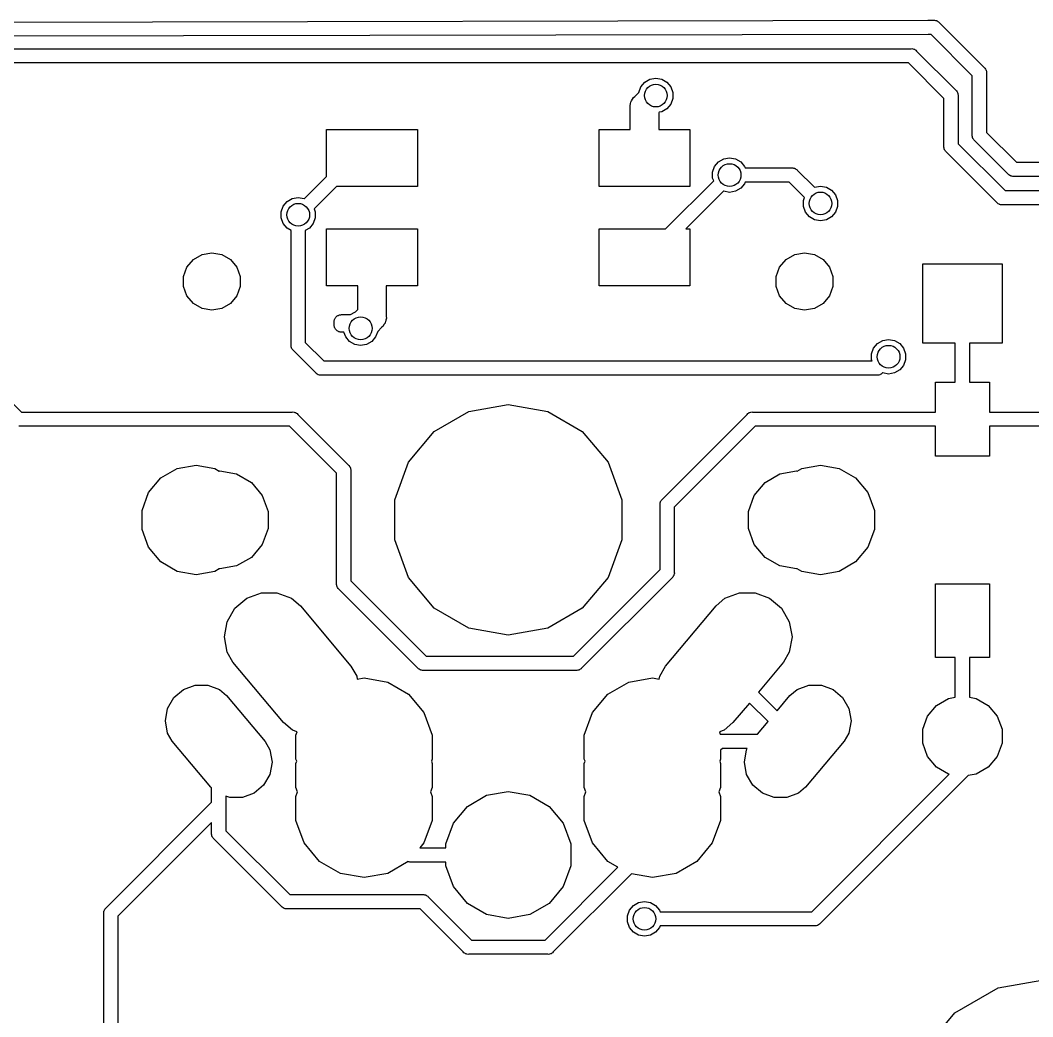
# Model space of a CAD drawing. Extents: x 61 to 194, y -153 to -61.
# Drawn here: x 137.4 to 155.24, y -81.13 to -63.57 of the extents above; entities that cross this region are included whole.
import ezdxf

# ---------------------------------------------------------------- set-up
doc = ezdxf.new("R2010")
doc.units = 0
doc.header["$MEASUREMENT"] = 0
doc.layers.add('BLACK', color=7, linetype='CONTINUOUS')

msp = doc.modelspace()

# ---------------------------------------------------------------- linework, layer by layer
at = {"layer": 'BLACK', "linetype": 'CONTINUOUS'}
for p, q in [((136.083, -63.6067), (153.389, -63.575)), ((153.389, -63.575), (153.389, -63.575)), ((153.389, -63.575), (153.4, -63.575)), ((153.4, -63.575), (153.411, -63.575)), ((153.411, -63.575), (153.411, -63.575)), ((153.411, -63.575), (153.495, -63.575)), ((153.495, -63.575), (153.511, -63.5736)), ((153.511, -63.5736), (153.527, -63.5778)), ((153.527, -63.5778), (153.543, -63.5807)), ((153.543, -63.5807), (153.548, -63.5835)), ((153.548, -63.5835), (153.554, -63.585)), ((153.554, -63.585), (153.567, -63.5945)), ((153.567, -63.5945), (153.582, -63.6028)), ((153.582, -63.6028), (153.592, -63.6155)), ((153.592, -63.6155), (154.385, -64.4078)), ((153.4, -63.825), (136.037, -63.8568)), ((153.448, -63.825), (153.4, -63.825)), ((154.175, -64.5518), (153.448, -63.825)), ((135.852, -64.075), (153.095, -64.075)), ((153.095, -64.075), (153.111, -64.0736)), ((153.111, -64.0736), (153.127, -64.0778)), ((153.127, -64.0778), (153.143, -64.0807)), ((153.143, -64.0807), (153.148, -64.0835)), ((153.148, -64.0835), (153.154, -64.085)), ((153.154, -64.085), (153.167, -64.0945)), ((153.167, -64.0945), (153.182, -64.1028)), ((153.182, -64.1028), (153.192, -64.1155)), ((153.192, -64.1155), (153.885, -64.8078)), ((153.048, -64.325), (135.805, -64.325)), ((153.675, -64.9518), (153.048, -64.325)), ((154.175, -65.5945), (154.175, -64.5518)), ((154.385, -64.4078), (154.397, -64.4184)), ((154.397, -64.4184), (154.406, -64.4328)), ((154.406, -64.4328), (154.415, -64.4464)), ((154.415, -64.4464), (154.416, -64.4518)), ((154.416, -64.4518), (154.419, -64.4566)), ((154.419, -64.4566), (154.422, -64.4729)), ((154.422, -64.4729), (154.426, -64.4889)), ((154.426, -64.4889), (154.425, -64.5054)), ((154.425, -64.5054), (154.425, -65.5482)), ((148.336, -64.7477), (148.404, -64.6666)), ((148.404, -64.6666), (148.496, -64.6137)), ((148.496, -64.6137), (148.6, -64.5954)), ((148.6, -64.5954), (148.704, -64.6137)), ((148.704, -64.6137), (148.796, -64.6666)), ((148.796, -64.6666), (148.864, -64.7477)), ((148.206, -64.9368), (148.231, -64.9155)), ((148.231, -64.9155), (148.3, -64.8461)), ((148.3, -64.8461), (148.336, -64.7477)), ((148.864, -64.7477), (148.9, -64.8471)), ((148.9, -64.8471), (148.9, -64.9529)), ((153.885, -64.8078), (153.897, -64.8184)), ((153.897, -64.8184), (153.906, -64.8328)), ((153.906, -64.8328), (153.915, -64.8464)), ((153.915, -64.8464), (153.916, -64.8518)), ((153.916, -64.8518), (153.919, -64.8566)), ((153.919, -64.8566), (153.922, -64.8729)), ((153.922, -64.8729), (153.926, -64.8889)), ((153.926, -64.8889), (153.925, -64.9054)), ((153.925, -64.9054), (153.925, -65.7482)), ((148.147, -65.0779), (148.156, -65.0458)), ((148.15, -65.1109), (148.147, -65.0779)), ((148.156, -65.0458), (148.161, -65.0132)), ((148.161, -65.0132), (148.167, -65.0035)), ((148.167, -65.0035), (148.17, -64.9927)), ((148.17, -64.9927), (148.189, -64.9655)), ((148.189, -64.9655), (148.206, -64.9368)), ((148.864, -65.0523), (148.796, -65.1334)), ((148.9, -64.9529), (148.864, -65.0523)), ((153.675, -65.7945), (153.675, -64.9518)), ((148.15, -65.5), (148.15, -65.1109)), ((148.659, -65.1942), (148.65, -65.2036)), ((148.65, -65.2036), (148.65, -65.5)), ((148.704, -65.1863), (148.659, -65.1942)), ((148.796, -65.1334), (148.704, -65.1863)), ((142.8, -66.3232), (142.8, -65.5)), ((142.8, -65.5), (144.4, -65.5)), ((144.4, -65.5), (144.4, -66.5)), ((147.6, -66.5), (147.6, -65.5)), ((147.6, -65.5), (148.15, -65.5)), ((148.65, -65.5), (149.2, -65.5)), ((149.2, -65.5), (149.2, -66.5)), ((154.174, -65.6111), (154.175, -65.5945)), ((154.178, -65.6271), (154.174, -65.6111)), ((154.181, -65.6434), (154.178, -65.6271)), ((154.425, -65.5482), (154.952, -66.075)), ((153.674, -65.8111), (153.675, -65.7945)), ((153.678, -65.8271), (153.674, -65.8111)), ((153.925, -65.7482), (154.752, -66.575)), ((154.184, -65.6482), (154.181, -65.6434)), ((154.185, -65.6536), (154.184, -65.6482)), ((154.194, -65.6672), (154.185, -65.6536)), ((154.203, -65.6816), (154.194, -65.6672)), ((154.215, -65.6922), (154.203, -65.6816)), ((154.808, -66.2845), (154.215, -65.6922)), ((153.681, -65.8434), (153.678, -65.8271)), ((153.684, -65.8482), (153.681, -65.8434)), ((153.685, -65.8536), (153.684, -65.8482)), ((153.694, -65.8672), (153.685, -65.8536)), ((153.703, -65.8816), (153.694, -65.8672)), ((153.715, -65.8922), (153.703, -65.8816)), ((154.608, -66.7845), (153.715, -65.8922)), ((149.6, -66.2471), (149.636, -66.1477)), ((149.636, -66.1477), (149.704, -66.0666)), ((149.704, -66.0666), (149.796, -66.0137)), ((149.796, -66.0137), (149.9, -65.9954)), ((149.9, -65.9954), (150.004, -66.0137)), ((150.004, -66.0137), (150.096, -66.0666)), ((150.096, -66.0666), (150.164, -66.1477)), ((150.164, -66.1477), (150.174, -66.175)), ((154.952, -66.075), (169.395, -66.075)), ((142.408, -66.7157), (142.8, -66.3232)), ((149.6, -66.3529), (149.6, -66.2471)), ((150.174, -66.175), (150.995, -66.175)), ((150.995, -66.175), (151.011, -66.1736)), ((151.011, -66.1736), (151.027, -66.1778)), ((151.027, -66.1778), (151.043, -66.1807)), ((151.043, -66.1807), (151.048, -66.1835)), ((151.048, -66.1835), (151.054, -66.185)), ((151.054, -66.185), (151.067, -66.1945)), ((151.067, -66.1945), (151.082, -66.2028)), ((151.082, -66.2028), (151.092, -66.2155)), ((151.092, -66.2155), (151.392, -66.5157)), ((154.818, -66.2972), (154.808, -66.2845)), ((154.833, -66.3055), (154.818, -66.2972)), ((154.846, -66.315), (154.833, -66.3055)), ((154.852, -66.3165), (154.846, -66.315)), ((154.857, -66.3193), (154.852, -66.3165)), ((154.873, -66.3222), (154.857, -66.3193)), ((154.889, -66.3264), (154.873, -66.3222)), ((154.905, -66.325), (154.889, -66.3264)), ((169.348, -66.325), (154.905, -66.325)), ((142.977, -66.5), (142.581, -66.8955)), ((144.4, -66.5), (142.977, -66.5)), ((149.2, -66.5), (147.6, -66.5)), ((148.773, -67.25), (149.619, -66.4045)), ((149.619, -66.4045), (149.6, -66.3529)), ((150.164, -66.4523), (150.096, -66.5334)), ((150.174, -66.425), (150.164, -66.4523)), ((150.948, -66.425), (150.174, -66.425)), ((151.219, -66.6955), (150.948, -66.425)), ((151.392, -66.5157), (151.396, -66.5137)), ((151.396, -66.5137), (151.5, -66.4954)), ((151.5, -66.4954), (151.604, -66.5137)), ((151.604, -66.5137), (151.696, -66.5666)), ((142.196, -66.7137), (142.3, -66.6954)), ((142.3, -66.6954), (142.404, -66.7137)), ((149.792, -66.5843), (149.127, -67.25)), ((149.796, -66.5863), (149.792, -66.5843)), ((149.9, -66.6046), (149.796, -66.5863)), ((150.004, -66.5863), (149.9, -66.6046)), ((150.096, -66.5334), (150.004, -66.5863)), ((151.2, -66.7471), (151.219, -66.6955)), ((151.696, -66.5666), (151.764, -66.6477)), ((151.764, -66.6477), (151.8, -66.7471)), ((154.752, -66.575), (169.195, -66.575)), ((142, -66.9471), (142.036, -66.8477)), ((142.036, -66.8477), (142.104, -66.7666)), ((142.104, -66.7666), (142.196, -66.7137)), ((142.404, -66.7137), (142.408, -66.7157)), ((151.2, -66.8529), (151.2, -66.7471)), ((151.236, -66.9523), (151.2, -66.8529)), ((151.8, -66.8529), (151.764, -66.9523)), ((151.8, -66.7471), (151.8, -66.8529)), ((154.618, -66.7972), (154.608, -66.7845)), ((154.633, -66.8055), (154.618, -66.7972)), ((154.646, -66.815), (154.633, -66.8055)), ((154.652, -66.8165), (154.646, -66.815)), ((154.657, -66.8193), (154.652, -66.8165)), ((154.673, -66.8222), (154.657, -66.8193)), ((154.689, -66.8264), (154.673, -66.8222)), ((154.705, -66.825), (154.689, -66.8264)), ((169.148, -66.825), (154.705, -66.825)), ((142, -67.0529), (142, -66.9471)), ((142.036, -67.1523), (142, -67.0529)), ((142.6, -67.0529), (142.564, -67.1523)), ((142.581, -66.8955), (142.6, -66.9471)), ((142.6, -66.9471), (142.6, -67.0529)), ((151.304, -67.0334), (151.236, -66.9523)), ((151.396, -67.0863), (151.304, -67.0334)), ((151.696, -67.0334), (151.604, -67.0863)), ((151.764, -66.9523), (151.696, -67.0334)), ((142.104, -67.2334), (142.036, -67.1523)), ((142.175, -67.2742), (142.104, -67.2334)), ((142.496, -67.2334), (142.425, -67.2742)), ((142.564, -67.1523), (142.496, -67.2334)), ((151.5, -67.1046), (151.396, -67.0863)), ((151.604, -67.0863), (151.5, -67.1046)), ((142.175, -69.2945), (142.175, -67.2742)), ((142.425, -67.2742), (142.425, -69.2482)), ((142.8, -68.25), (142.8, -67.25)), ((142.8, -67.25), (144.4, -67.25)), ((144.4, -67.25), (144.4, -68.25)), ((147.6, -68.25), (147.6, -67.25)), ((147.6, -67.25), (148.773, -67.25)), ((149.127, -67.25), (149.2, -67.25)), ((149.2, -67.25), (149.2, -68.25)), ((140.454, -67.7861), (140.606, -67.6979)), ((140.606, -67.6979), (140.78, -67.6673)), ((140.78, -67.6673), (140.954, -67.6979)), ((140.954, -67.6979), (141.106, -67.7861)), ((150.894, -67.7861), (151.046, -67.6979)), ((151.046, -67.6979), (151.22, -67.6673)), ((151.22, -67.6673), (151.394, -67.6979)), ((151.394, -67.6979), (151.546, -67.7861)), ((140.28, -68.0868), (140.34, -67.9211)), ((140.34, -67.9211), (140.454, -67.7861)), ((141.106, -67.7861), (141.22, -67.9211)), ((141.22, -67.9211), (141.28, -68.0868)), ((150.72, -68.0868), (150.78, -67.9211)), ((150.78, -67.9211), (150.894, -67.7861)), ((151.546, -67.7861), (151.66, -67.9211)), ((151.66, -67.9211), (151.72, -68.0868)), ((153.302, -69.2635), (153.302, -67.8665)), ((153.302, -67.8665), (154.698, -67.8665)), ((154.698, -67.8665), (154.698, -69.2635)), ((140.28, -68.2632), (140.28, -68.0868)), ((141.28, -68.0868), (141.28, -68.2632)), ((150.72, -68.2632), (150.72, -68.0868)), ((151.72, -68.0868), (151.72, -68.2632)), ((140.34, -68.4289), (140.28, -68.2632)), ((141.28, -68.2632), (141.22, -68.4289)), ((143.35, -68.25), (142.8, -68.25)), ((143.35, -68.6696), (143.35, -68.25)), ((144.4, -68.25), (143.85, -68.25)), ((143.85, -68.25), (143.85, -68.7891)), ((149.2, -68.25), (147.6, -68.25)), ((150.78, -68.4289), (150.72, -68.2632)), ((151.72, -68.2632), (151.66, -68.4289)), ((140.454, -68.5639), (140.34, -68.4289)), ((141.22, -68.4289), (141.106, -68.5639)), ((150.894, -68.5639), (150.78, -68.4289)), ((151.66, -68.4289), (151.546, -68.5639)), ((135.475, -68.5232), (137.427, -70.475)), ((140.606, -68.6521), (140.454, -68.5639)), ((140.78, -68.6827), (140.606, -68.6521)), ((140.954, -68.6521), (140.78, -68.6827)), ((141.106, -68.5639), (140.954, -68.6521)), ((151.046, -68.6521), (150.894, -68.5639)), ((151.22, -68.6827), (151.046, -68.6521)), ((151.394, -68.6521), (151.22, -68.6827)), ((151.546, -68.5639), (151.394, -68.6521)), ((142.939, -68.8525), (142.941, -68.8416)), ((142.941, -68.8416), (142.946, -68.8319)), ((142.946, -68.8319), (142.95, -68.8215)), ((142.95, -68.8215), (142.957, -68.813)), ((142.957, -68.813), (142.963, -68.8034)), ((142.963, -68.8034), (142.971, -68.7962)), ((142.971, -68.7962), (142.978, -68.7877)), ((142.978, -68.7877), (142.988, -68.7822)), ((142.988, -68.7822), (142.996, -68.775)), ((142.996, -68.775), (143.007, -68.7712)), ((143.007, -68.7712), (143.017, -68.7657)), ((143.017, -68.7657), (143.028, -68.7637)), ((143.028, -68.7637), (143.038, -68.7599)), ((143.038, -68.7599), (143.049, -68.7599)), ((143.049, -68.7599), (143.06, -68.758)), ((143.06, -68.758), (143.219, -68.758)), ((143.219, -68.758), (143.296, -68.7137)), ((143.296, -68.7137), (143.308, -68.7116)), ((143.308, -68.7116), (143.35, -68.6696)), ((143.853, -68.8221), (143.844, -68.8542)), ((143.85, -68.7891), (143.853, -68.8221)), ((142.933, -68.885), (142.935, -68.8741)), ((142.933, -68.94), (142.933, -68.885)), ((142.935, -68.9509), (142.933, -68.94)), ((142.935, -68.8629), (142.939, -68.8525)), ((142.935, -68.8741), (142.935, -68.8629)), ((142.935, -68.9621), (142.935, -68.9509)), ((142.939, -68.9725), (142.935, -68.9621)), ((142.941, -68.9834), (142.939, -68.9725)), ((142.946, -68.9931), (142.941, -68.9834)), ((142.95, -69.0035), (142.946, -68.9931)), ((142.957, -69.012), (142.95, -69.0035)), ((142.963, -69.0216), (142.957, -69.012)), ((142.971, -69.0288), (142.963, -69.0216)), ((143.769, -68.9845), (143.7, -69.0539)), ((143.794, -68.9632), (143.769, -68.9845)), ((143.811, -68.9345), (143.794, -68.9632)), ((143.83, -68.9073), (143.811, -68.9345)), ((143.833, -68.8965), (143.83, -68.9073)), ((143.839, -68.8868), (143.833, -68.8965)), ((143.844, -68.8542), (143.839, -68.8868)), ((142.978, -69.0373), (142.971, -69.0288)), ((142.988, -69.0428), (142.978, -69.0373)), ((142.996, -69.05), (142.988, -69.0428)), ((143.007, -69.0538), (142.996, -69.05)), ((143.017, -69.0593), (143.007, -69.0538)), ((143.028, -69.0613), (143.017, -69.0593)), ((143.038, -69.0651), (143.028, -69.0613)), ((143.049, -69.0651), (143.038, -69.0651)), ((143.06, -69.067), (143.049, -69.0651)), ((143.105, -69.067), (143.06, -69.067)), ((143.136, -69.1523), (143.105, -69.067)), ((143.204, -69.2334), (143.136, -69.1523)), ((143.664, -69.1523), (143.596, -69.2334)), ((143.7, -69.0539), (143.664, -69.1523)), ((152.596, -69.2137), (152.7, -69.1954)), ((152.7, -69.1954), (152.804, -69.2137)), ((142.174, -69.3111), (142.175, -69.2945)), ((142.178, -69.3271), (142.174, -69.3111)), ((142.181, -69.3434), (142.178, -69.3271)), ((142.184, -69.3482), (142.181, -69.3434)), ((142.185, -69.3536), (142.184, -69.3482)), ((142.194, -69.3672), (142.185, -69.3536)), ((142.203, -69.3816), (142.194, -69.3672)), ((142.215, -69.3922), (142.203, -69.3816)), ((142.425, -69.2482), (142.752, -69.575)), ((143.296, -69.2863), (143.204, -69.2334)), ((143.4, -69.3046), (143.296, -69.2863)), ((143.504, -69.2863), (143.4, -69.3046)), ((143.596, -69.2334), (143.504, -69.2863)), ((152.4, -69.4471), (152.436, -69.3477)), ((152.436, -69.3477), (152.504, -69.2666)), ((152.504, -69.2666), (152.596, -69.2137)), ((152.804, -69.2137), (152.896, -69.2666)), ((152.896, -69.2666), (152.964, -69.3477)), ((152.964, -69.3477), (153, -69.4471)), ((153.875, -69.2635), (153.302, -69.2635)), ((153.875, -69.95), (153.875, -69.2635)), ((154.698, -69.2635), (154.125, -69.2635)), ((154.125, -69.2635), (154.125, -69.95)), ((142.608, -69.7845), (142.215, -69.3922)), ((152.4, -69.5529), (152.4, -69.4471)), ((152.408, -69.575), (152.4, -69.5529)), ((153, -69.5529), (152.964, -69.6523)), ((153, -69.4471), (153, -69.5529)), ((142.752, -69.575), (152.408, -69.575)), ((152.896, -69.7334), (152.804, -69.7863)), ((152.964, -69.6523), (152.896, -69.7334)), ((142.618, -69.7972), (142.608, -69.7845)), ((142.633, -69.8055), (142.618, -69.7972)), ((142.646, -69.815), (142.633, -69.8055)), ((142.652, -69.8165), (142.646, -69.815)), ((142.657, -69.8193), (142.652, -69.8165)), ((142.673, -69.8222), (142.657, -69.8193)), ((142.689, -69.8264), (142.673, -69.8222)), ((142.705, -69.825), (142.689, -69.8264)), ((152.495, -69.825), (142.705, -69.825)), ((152.511, -69.8264), (152.495, -69.825)), ((152.527, -69.8222), (152.511, -69.8264)), ((152.543, -69.8193), (152.527, -69.8222)), ((152.548, -69.8165), (152.543, -69.8193)), ((152.554, -69.815), (152.548, -69.8165)), ((152.567, -69.8055), (152.554, -69.815)), ((152.582, -69.7972), (152.567, -69.8055)), ((152.592, -69.7845), (152.582, -69.7972)), ((152.596, -69.7863), (152.592, -69.7843)), ((152.592, -69.7843), (152.592, -69.7845)), ((152.7, -69.8046), (152.596, -69.7863)), ((152.804, -69.7863), (152.7, -69.8046)), ((153.525, -70.475), (153.525, -69.95)), ((153.525, -69.95), (153.875, -69.95)), ((154.125, -69.95), (154.475, -69.95)), ((154.475, -69.95), (154.475, -70.475)), ((145.305, -70.4666), (146, -70.3441)), ((146, -70.3441), (146.695, -70.4666)), ((137.427, -70.475), (142.195, -70.475)), ((142.195, -70.475), (142.211, -70.4736)), ((142.211, -70.4736), (142.227, -70.4778)), ((142.227, -70.4778), (142.243, -70.4807)), ((142.243, -70.4807), (142.248, -70.4835)), ((142.248, -70.4835), (142.254, -70.485)), ((142.254, -70.485), (142.267, -70.4945)), ((142.267, -70.4945), (142.282, -70.5028)), ((142.282, -70.5028), (142.292, -70.5155)), ((142.292, -70.5155), (143.185, -71.4078)), ((144.695, -70.8193), (145.305, -70.4666)), ((146.695, -70.4666), (147.305, -70.8193)), ((148.715, -72.0077), (150.208, -70.5155)), ((150.208, -70.5155), (150.218, -70.5028)), ((150.218, -70.5028), (150.233, -70.4945)), ((150.233, -70.4945), (150.246, -70.485)), ((150.246, -70.485), (150.252, -70.4835)), ((150.252, -70.4835), (150.257, -70.4807)), ((150.257, -70.4807), (150.273, -70.4778)), ((150.273, -70.4778), (150.289, -70.4736)), ((150.289, -70.4736), (150.305, -70.475)), ((150.305, -70.475), (153.525, -70.475)), ((154.475, -70.475), (156.525, -70.475)), ((142.148, -70.725), (137.38, -70.725)), ((142.975, -71.5518), (142.148, -70.725)), ((150.352, -70.725), (148.925, -72.1518)), ((153.525, -70.725), (150.352, -70.725)), ((153.525, -71.25), (153.525, -70.725)), ((156.525, -70.725), (154.475, -70.725)), ((154.475, -70.725), (154.475, -71.25)), ((144.241, -71.3596), (144.695, -70.8193)), ((147.305, -70.8193), (147.759, -71.3596)), ((154.475, -71.25), (153.525, -71.25)), ((139.88, -71.636), (140.17, -71.4685)), ((140.17, -71.4685), (140.5, -71.4103)), ((140.5, -71.4103), (140.83, -71.4685)), ((140.83, -71.4685), (140.909, -71.5139)), ((140.909, -71.5139), (140.92, -71.5119)), ((140.92, -71.5119), (141.215, -71.5639)), ((143.185, -71.4078), (143.197, -71.4184)), ((143.197, -71.4184), (143.206, -71.4328)), ((143.206, -71.4328), (143.215, -71.4464)), ((143.215, -71.4464), (143.216, -71.4517)), ((143.216, -71.4517), (143.219, -71.4566)), ((143.219, -71.4566), (143.222, -71.4729)), ((143.222, -71.4729), (143.226, -71.4889)), ((143.226, -71.4889), (143.225, -71.5054)), ((143.225, -71.5054), (143.225, -73.4482)), ((144, -72.0223), (144.241, -71.3596)), ((147.759, -71.3596), (148, -72.0223)), ((150.785, -71.5639), (151.08, -71.5119)), ((151.08, -71.5119), (151.091, -71.5139)), ((151.091, -71.5139), (151.17, -71.4685)), ((151.17, -71.4685), (151.5, -71.4103)), ((151.5, -71.4103), (151.83, -71.4685)), ((151.83, -71.4685), (152.12, -71.636)), ((139.665, -71.8927), (139.88, -71.636)), ((141.215, -71.5639), (141.475, -71.7138)), ((142.975, -73.4946), (142.975, -71.5518)), ((150.525, -71.7138), (150.785, -71.5639)), ((152.12, -71.636), (152.335, -71.8927)), ((141.475, -71.7138), (141.667, -71.9434)), ((150.333, -71.9434), (150.525, -71.7138)), ((139.55, -72.2075), (139.665, -71.8927)), ((141.667, -71.9434), (141.77, -72.2251)), ((144, -72.7277), (144, -72.0223)), ((148, -72.0223), (148, -72.7277)), ((148.678, -72.0729), (148.681, -72.0566)), ((148.681, -72.0566), (148.684, -72.0518)), ((148.684, -72.0518), (148.685, -72.0464)), ((148.685, -72.0464), (148.694, -72.0328)), ((148.694, -72.0328), (148.703, -72.0184)), ((148.703, -72.0184), (148.715, -72.0077)), ((150.23, -72.2251), (150.333, -71.9434)), ((152.335, -71.8927), (152.45, -72.2075)), ((139.55, -72.5425), (139.55, -72.2075)), ((141.77, -72.2251), (141.77, -72.5249)), ((148.674, -72.0889), (148.678, -72.0729)), ((148.675, -72.1054), (148.674, -72.0889)), ((148.675, -73.2482), (148.675, -72.1054)), ((148.925, -72.1518), (148.925, -73.2945)), ((150.23, -72.5249), (150.23, -72.2251)), ((152.45, -72.2075), (152.45, -72.5425)), ((139.665, -72.8573), (139.55, -72.5425)), ((141.77, -72.5249), (141.667, -72.8066)), ((150.333, -72.8066), (150.23, -72.5249)), ((152.45, -72.5425), (152.335, -72.8573)), ((144.241, -73.3904), (144, -72.7277)), ((148, -72.7277), (147.759, -73.3904)), ((139.88, -73.114), (139.665, -72.8573)), ((141.667, -72.8066), (141.475, -73.0362)), ((150.525, -73.0362), (150.333, -72.8066)), ((152.335, -72.8573), (152.12, -73.114)), ((140.17, -73.2815), (139.88, -73.114)), ((141.475, -73.0362), (141.215, -73.1861)), ((150.785, -73.1861), (150.525, -73.0362)), ((152.12, -73.114), (151.83, -73.2815)), ((140.5, -73.3397), (140.17, -73.2815)), ((140.83, -73.2815), (140.5, -73.3397)), ((140.909, -73.2361), (140.83, -73.2815)), ((140.92, -73.2381), (140.909, -73.2361)), ((141.215, -73.1861), (140.92, -73.2381)), ((147.148, -74.775), (148.675, -73.2482)), ((148.925, -73.2945), (148.926, -73.3111)), ((151.08, -73.2381), (150.785, -73.1861)), ((151.091, -73.2361), (151.08, -73.2381)), ((151.17, -73.2815), (151.091, -73.2361)), ((151.5, -73.3397), (151.17, -73.2815)), ((151.83, -73.2815), (151.5, -73.3397)), ((143.225, -73.4482), (144.552, -74.775)), ((144.695, -73.9307), (144.241, -73.3904)), ((148.885, -73.3922), (147.292, -74.9845)), ((147.759, -73.3904), (147.305, -73.9307)), ((148.897, -73.3816), (148.885, -73.3922)), ((148.906, -73.3672), (148.897, -73.3816)), ((148.915, -73.3536), (148.906, -73.3672)), ((148.916, -73.3482), (148.915, -73.3536)), ((148.919, -73.3434), (148.916, -73.3482)), ((148.922, -73.3271), (148.919, -73.3434)), ((148.926, -73.3111), (148.922, -73.3271)), ((141.395, -73.7547), (141.652, -73.6612)), ((141.652, -73.6612), (141.925, -73.6612)), ((141.925, -73.6612), (142.182, -73.7547)), ((142.974, -73.5111), (142.975, -73.4946)), ((142.978, -73.5271), (142.974, -73.5111)), ((142.981, -73.5434), (142.978, -73.5271)), ((142.984, -73.5482), (142.981, -73.5434)), ((142.985, -73.5536), (142.984, -73.5482)), ((142.994, -73.5672), (142.985, -73.5536)), ((143.003, -73.5816), (142.994, -73.5672)), ((143.015, -73.5923), (143.003, -73.5816)), ((144.408, -74.9845), (143.015, -73.5923)), ((149.818, -73.7547), (150.075, -73.6612)), ((150.075, -73.6612), (150.348, -73.6612)), ((150.348, -73.6612), (150.605, -73.7547)), ((153.525, -74.8), (153.525, -73.5)), ((153.525, -73.5), (154.475, -73.5)), ((154.475, -73.5), (154.475, -74.8)), ((141.185, -73.9304), (141.395, -73.7547)), ((142.182, -73.7547), (142.338, -73.8861)), ((149.662, -73.8861), (149.818, -73.7547)), ((150.605, -73.7547), (150.815, -73.9304)), ((141.049, -74.1671), (141.185, -73.9304)), ((142.338, -73.8861), (143.229, -74.9476)), ((145.305, -74.2834), (144.695, -73.9307)), ((147.305, -73.9307), (146.695, -74.2834)), ((148.771, -74.9476), (149.662, -73.8861)), ((150.815, -73.9304), (150.951, -74.1671)), ((141.001, -74.4362), (141.049, -74.1671)), ((150.951, -74.1671), (150.999, -74.4362)), ((146, -74.4059), (145.305, -74.2834)), ((146.695, -74.2834), (146, -74.4059)), ((141.049, -74.7054), (141.001, -74.4362)), ((150.999, -74.4362), (150.951, -74.7054)), ((141.151, -74.8824), (141.049, -74.7054)), ((150.951, -74.7054), (150.849, -74.8824)), ((142.042, -75.9439), (141.151, -74.8824)), ((144.552, -74.775), (147.148, -74.775)), ((150.849, -74.8824), (150.409, -75.407)), ((153.875, -74.8), (153.525, -74.8)), ((153.875, -75.4978), (153.875, -74.8)), ((154.475, -74.8), (154.125, -74.8)), ((154.125, -74.8), (154.125, -75.4978)), ((143.229, -74.9476), (143.331, -75.1246)), ((144.418, -74.9972), (144.408, -74.9845)), ((144.433, -75.0055), (144.418, -74.9972)), ((144.446, -75.015), (144.433, -75.0055)), ((144.452, -75.0165), (144.446, -75.015)), ((144.457, -75.0193), (144.452, -75.0165)), ((144.473, -75.0222), (144.457, -75.0193)), ((144.489, -75.0264), (144.473, -75.0222)), ((144.505, -75.025), (144.489, -75.0264)), ((147.195, -75.025), (144.505, -75.025)), ((147.211, -75.0264), (147.195, -75.025)), ((147.227, -75.0222), (147.211, -75.0264)), ((147.243, -75.0193), (147.227, -75.0222)), ((147.248, -75.0165), (147.243, -75.0193)), ((147.254, -75.015), (147.248, -75.0165)), ((147.267, -75.0055), (147.254, -75.015)), ((147.282, -74.9972), (147.267, -75.0055)), ((147.292, -74.9845), (147.282, -74.9972)), ((148.669, -75.1246), (148.771, -74.9476)), ((143.331, -75.1246), (143.341, -75.1775)), ((143.341, -75.1775), (143.46, -75.1565)), ((143.46, -75.1565), (143.877, -75.23)), ((143.877, -75.23), (144.243, -75.4416)), ((147.757, -75.4416), (148.123, -75.23)), ((148.123, -75.23), (148.54, -75.1565)), ((148.54, -75.1565), (148.659, -75.1775)), ((148.659, -75.1775), (148.669, -75.1246)), ((140.109, -75.5032), (140.277, -75.3615)), ((140.277, -75.3615), (140.484, -75.2861)), ((140.484, -75.2861), (140.705, -75.2861)), ((140.705, -75.2861), (140.912, -75.3615)), ((140.912, -75.3615), (141.038, -75.4675)), ((144.243, -75.4416), (144.515, -75.7657)), ((147.485, -75.7657), (147.757, -75.4416)), ((150.409, -75.407), (150.737, -75.7352)), ((150.962, -75.4675), (151.088, -75.3615)), ((151.088, -75.3615), (151.295, -75.2861)), ((151.295, -75.2861), (151.516, -75.2861)), ((151.516, -75.2861), (151.723, -75.3615)), ((151.723, -75.3615), (151.891, -75.5032)), ((139.998, -75.6941), (140.109, -75.5032)), ((141.038, -75.4675), (141.719, -76.279)), ((150.248, -75.5993), (149.958, -75.9439)), ((150.576, -75.9275), (150.248, -75.5993)), ((150.737, -75.7352), (150.962, -75.4675)), ((151.891, -75.5032), (152.002, -75.6941)), ((153.544, -75.6417), (153.757, -75.5185)), ((153.757, -75.5185), (153.875, -75.4978)), ((154.125, -75.4978), (154.243, -75.5185)), ((154.243, -75.5185), (154.456, -75.6417)), ((139.96, -75.9111), (139.998, -75.6941)), ((144.515, -75.7657), (144.66, -76.1634)), ((147.34, -76.1634), (147.485, -75.7657)), ((152.002, -75.6941), (152.04, -75.9111)), ((153.386, -75.8304), (153.544, -75.6417)), ((154.456, -75.6417), (154.614, -75.8304)), ((139.998, -76.1282), (139.96, -75.9111)), ((142.198, -76.0753), (142.042, -75.9439)), ((149.958, -75.9439), (149.802, -76.0753)), ((150.389, -76.15), (150.576, -75.9275)), ((152.04, -75.9111), (152.002, -76.1282)), ((153.302, -76.0618), (153.386, -75.8304)), ((154.614, -75.8304), (154.698, -76.0618)), ((140.081, -76.271), (139.998, -76.1282)), ((142.281, -76.1054), (142.198, -76.0753)), ((142.26, -76.1634), (142.281, -76.1054)), ((149.802, -76.0753), (149.719, -76.1054)), ((149.719, -76.1054), (149.735, -76.15)), ((149.735, -76.15), (150.389, -76.15)), ((152.002, -76.1282), (151.919, -76.271)), ((153.302, -76.3082), (153.302, -76.0618)), ((154.698, -76.0618), (154.698, -76.3082)), ((140.762, -77.0825), (140.081, -76.271)), ((141.719, -76.279), (141.802, -76.4218)), ((142.26, -76.5866), (142.26, -76.1634)), ((144.66, -76.1634), (144.66, -76.5866)), ((147.34, -76.5866), (147.34, -76.1634)), ((151.919, -76.271), (151.238, -77.0825)), ((153.386, -76.5396), (153.302, -76.3082)), ((154.698, -76.3082), (154.614, -76.5396)), ((141.802, -76.4218), (141.84, -76.6389)), ((149.772, -76.4), (149.74, -76.4318)), ((149.74, -76.4318), (149.74, -76.5866)), ((150.211, -76.4), (149.772, -76.4)), ((150.16, -76.6389), (150.198, -76.4218)), ((150.198, -76.4218), (150.211, -76.4)), ((141.84, -76.6389), (141.802, -76.8559)), ((142.274, -76.625), (142.26, -76.5866)), ((142.26, -76.6634), (142.274, -76.625)), ((142.26, -77.0866), (142.26, -76.6634)), ((144.66, -76.5866), (144.646, -76.625)), ((144.646, -76.625), (144.66, -76.6634)), ((144.66, -76.6634), (144.66, -77.0866)), ((147.354, -76.625), (147.34, -76.5866)), ((147.34, -76.6634), (147.354, -76.625)), ((147.34, -77.0866), (147.34, -76.6634)), ((149.74, -76.5866), (149.726, -76.625)), ((149.726, -76.625), (149.74, -76.6634)), ((149.74, -76.6634), (149.74, -77.0866)), ((150.198, -76.8559), (150.16, -76.6389)), ((153.544, -76.7283), (153.386, -76.5396)), ((154.614, -76.5396), (154.456, -76.7283)), ((141.802, -76.8559), (141.691, -77.0468)), ((150.309, -77.0468), (150.198, -76.8559)), ((151.348, -79.275), (153.77, -76.8536)), ((153.757, -76.8515), (153.544, -76.7283)), ((153.77, -76.8536), (153.757, -76.8515)), ((154.243, -76.8515), (154.1, -76.8766)), ((154.456, -76.7283), (154.243, -76.8515)), ((141.691, -77.0468), (141.523, -77.1885)), ((150.477, -77.1885), (150.309, -77.0468)), ((154.085, -76.8922), (151.492, -79.4845)), ((154.097, -76.8816), (154.085, -76.8922)), ((154.1, -76.8766), (154.097, -76.8816)), ((140.775, -77.0937), (140.762, -77.0825)), ((140.775, -77.3482), (140.775, -77.0937)), ((141.523, -77.1885), (141.316, -77.2639)), ((142.289, -77.165), (142.26, -77.0866)), ((142.26, -77.2434), (142.289, -77.165)), ((144.66, -77.0866), (144.631, -77.165)), ((144.631, -77.165), (144.66, -77.2434)), ((145.282, -77.4194), (145.618, -77.2254)), ((145.618, -77.2254), (146, -77.158)), ((146, -77.158), (146.382, -77.2254)), ((146.382, -77.2254), (146.718, -77.4194)), ((147.369, -77.165), (147.34, -77.0866)), ((147.34, -77.2434), (147.369, -77.165)), ((149.74, -77.0866), (149.711, -77.165)), ((149.711, -77.165), (149.74, -77.2434)), ((150.684, -77.2639), (150.477, -77.1885)), ((151.112, -77.1885), (150.905, -77.2639)), ((151.238, -77.0825), (151.112, -77.1885)), ((138.915, -79.2077), (140.775, -77.3482)), ((141.095, -77.2639), (141.025, -77.2383)), ((141.025, -77.2383), (141.025, -77.3946)), ((141.025, -77.3946), (141.026, -77.4111)), ((141.316, -77.2639), (141.095, -77.2639)), ((142.26, -77.6666), (142.26, -77.2434)), ((144.66, -77.2434), (144.66, -77.6666)), ((147.34, -77.6666), (147.34, -77.2434)), ((149.74, -77.2434), (149.74, -77.6666)), ((150.905, -77.2639), (150.684, -77.2639)), ((141.026, -77.4111), (141.025, -77.4165)), ((141.025, -77.4165), (141.025, -77.8482)), ((145.033, -77.7165), (145.282, -77.4194)), ((146.718, -77.4194), (146.967, -77.7165)), ((140.775, -77.7018), (139.125, -79.3518)), ((140.775, -77.8946), (140.775, -77.7018)), ((142.405, -78.0643), (142.26, -77.6666)), ((144.66, -77.6666), (144.515, -78.0643)), ((144.9, -78.081), (145.033, -77.7165)), ((146.967, -77.7165), (147.1, -78.081)), ((147.485, -78.0643), (147.34, -77.6666)), ((149.74, -77.6666), (149.595, -78.0643)), ((140.774, -77.9111), (140.775, -77.8946)), ((140.778, -77.9271), (140.774, -77.9111)), ((140.781, -77.9434), (140.778, -77.9271)), ((141.025, -77.8482), (142.152, -78.975)), ((140.784, -77.9482), (140.781, -77.9434)), ((140.785, -77.9536), (140.784, -77.9482)), ((140.794, -77.9672), (140.785, -77.9536)), ((140.803, -77.9816), (140.794, -77.9672)), ((140.815, -77.9923), (140.803, -77.9816)), ((142.008, -79.1845), (140.815, -77.9923)), ((142.677, -78.3884), (142.405, -78.0643)), ((144.515, -78.0643), (144.443, -78.15)), ((144.9, -78.15), (144.9, -78.081)), ((147.1, -78.081), (147.1, -78.469)), ((147.757, -78.3884), (147.485, -78.0643)), ((149.595, -78.0643), (149.323, -78.3884)), ((144.443, -78.15), (144.9, -78.15)), ((143.043, -78.6), (142.677, -78.3884)), ((144.235, -78.3933), (143.877, -78.6)), ((144.237, -78.3943), (144.235, -78.3933)), ((144.253, -78.3972), (144.237, -78.3943)), ((144.269, -78.4014), (144.253, -78.3972)), ((144.285, -78.4), (144.269, -78.4014)), ((144.9, -78.4), (144.285, -78.4)), ((144.9, -78.469), (144.9, -78.4)), ((145.033, -78.8335), (144.9, -78.469)), ((147.1, -78.469), (146.967, -78.8335)), ((147.933, -78.4902), (147.757, -78.3884)), ((149.323, -78.3884), (148.957, -78.6)), ((143.46, -78.6735), (143.043, -78.6)), ((143.877, -78.6), (143.46, -78.6735)), ((146.648, -79.775), (147.933, -78.4902)), ((148.169, -78.608), (146.792, -79.9845)), ((148.54, -78.6735), (148.169, -78.608)), ((148.957, -78.6), (148.54, -78.6735)), ((145.282, -79.1306), (145.033, -78.8335)), ((146.967, -78.8335), (146.718, -79.1306)), ((142.152, -78.975), (144.495, -78.975)), ((144.495, -78.975), (144.511, -78.9736)), ((144.511, -78.9736), (144.527, -78.9778)), ((144.527, -78.9778), (144.543, -78.9807)), ((144.543, -78.9807), (144.548, -78.9835)), ((144.548, -78.9835), (144.554, -78.985)), ((144.554, -78.985), (144.567, -78.9945)), ((144.567, -78.9945), (144.582, -79.0028)), ((144.582, -79.0028), (144.592, -79.0155)), ((142.018, -79.1972), (142.008, -79.1845)), ((144.592, -79.0155), (145.352, -79.775)), ((145.618, -79.3246), (145.282, -79.1306)), ((146.718, -79.1306), (146.382, -79.3246)), ((148.136, -79.2477), (148.204, -79.1666)), ((148.204, -79.1666), (148.296, -79.1137)), ((148.296, -79.1137), (148.4, -79.0954)), ((148.4, -79.0954), (148.504, -79.1137)), ((148.504, -79.1137), (148.596, -79.1666)), ((148.596, -79.1666), (148.664, -79.2477)), ((138.874, -79.2889), (138.878, -79.2729)), ((138.875, -79.3054), (138.874, -79.2889)), ((138.875, -93.3695), (138.875, -79.3054)), ((138.878, -79.2729), (138.881, -79.2566)), ((138.881, -79.2566), (138.884, -79.2518)), ((138.884, -79.2518), (138.885, -79.2464)), ((138.885, -79.2464), (138.894, -79.2328)), ((138.894, -79.2328), (138.903, -79.2184)), ((138.903, -79.2184), (138.915, -79.2077)), ((139.125, -79.3518), (139.125, -93.3232)), ((142.033, -79.2055), (142.018, -79.1972)), ((142.046, -79.215), (142.033, -79.2055)), ((142.052, -79.2165), (142.046, -79.215)), ((142.057, -79.2193), (142.052, -79.2165)), ((142.073, -79.2222), (142.057, -79.2193)), ((142.089, -79.2264), (142.073, -79.2222)), ((142.105, -79.225), (142.089, -79.2264)), ((144.448, -79.225), (142.105, -79.225)), ((145.208, -79.9845), (144.448, -79.225)), ((146, -79.392), (145.618, -79.3246)), ((146.382, -79.3246), (146, -79.392)), ((148.1, -79.3471), (148.136, -79.2477)), ((148.1, -79.4529), (148.1, -79.3471)), ((148.664, -79.2477), (148.674, -79.275)), ((148.674, -79.275), (151.348, -79.275)), ((148.136, -79.5523), (148.1, -79.4529)), ((148.674, -79.525), (148.664, -79.5523)), ((151.395, -79.525), (148.674, -79.525)), ((151.411, -79.5264), (151.395, -79.525)), ((151.427, -79.5222), (151.411, -79.5264)), ((151.443, -79.5193), (151.427, -79.5222)), ((151.448, -79.5165), (151.443, -79.5193)), ((151.454, -79.515), (151.448, -79.5165)), ((151.467, -79.5055), (151.454, -79.515)), ((151.482, -79.4972), (151.467, -79.5055)), ((151.492, -79.4845), (151.482, -79.4972)), ((148.204, -79.6334), (148.136, -79.5523)), ((148.296, -79.6863), (148.204, -79.6334)), ((148.4, -79.7046), (148.296, -79.6863)), ((148.504, -79.6863), (148.4, -79.7046)), ((148.596, -79.6334), (148.504, -79.6863)), ((148.664, -79.5523), (148.596, -79.6334)), ((145.352, -79.775), (146.648, -79.775)), ((145.218, -79.9972), (145.208, -79.9845)), ((145.233, -80.0055), (145.218, -79.9972)), ((145.246, -80.015), (145.233, -80.0055)), ((145.252, -80.0165), (145.246, -80.015)), ((145.257, -80.0193), (145.252, -80.0165)), ((145.273, -80.0222), (145.257, -80.0193)), ((145.289, -80.0264), (145.273, -80.0222)), ((145.305, -80.025), (145.289, -80.0264)), ((146.695, -80.025), (145.305, -80.025)), ((146.711, -80.0264), (146.695, -80.025)), ((146.727, -80.0222), (146.711, -80.0264)), ((146.743, -80.0193), (146.727, -80.0222)), ((146.748, -80.0165), (146.743, -80.0193)), ((146.754, -80.015), (146.748, -80.0165)), ((146.767, -80.0055), (146.754, -80.015)), ((146.782, -79.9972), (146.767, -80.0055)), ((146.792, -79.9845), (146.782, -79.9972)), ((153.868, -81.0553), (154.632, -80.6145)), ((154.632, -80.6145), (155.5, -80.4614)), ((153.302, -81.7307), (153.868, -81.0553))]:
    msp.add_line(p, q, dxfattribs=at)
at = {"layer": 'BLACK'}
for centre in [(148.6, -64.9), (149.9, -66.3), (151.5, -66.8), (142.3, -67), (143.4, -69), (152.7, -69.5), (148.4, -79.4)]:
    msp.add_circle(centre, 0.2, dxfattribs=at)

doc.saveas('drawing.dxf')
